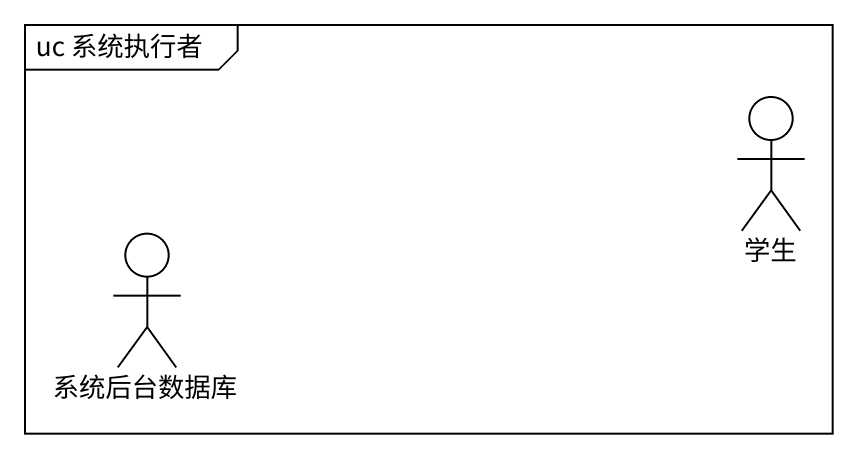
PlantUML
@startuml
mainframe uc 系统执行者
actor 学生
actor 系统后台数据库
@enduml
